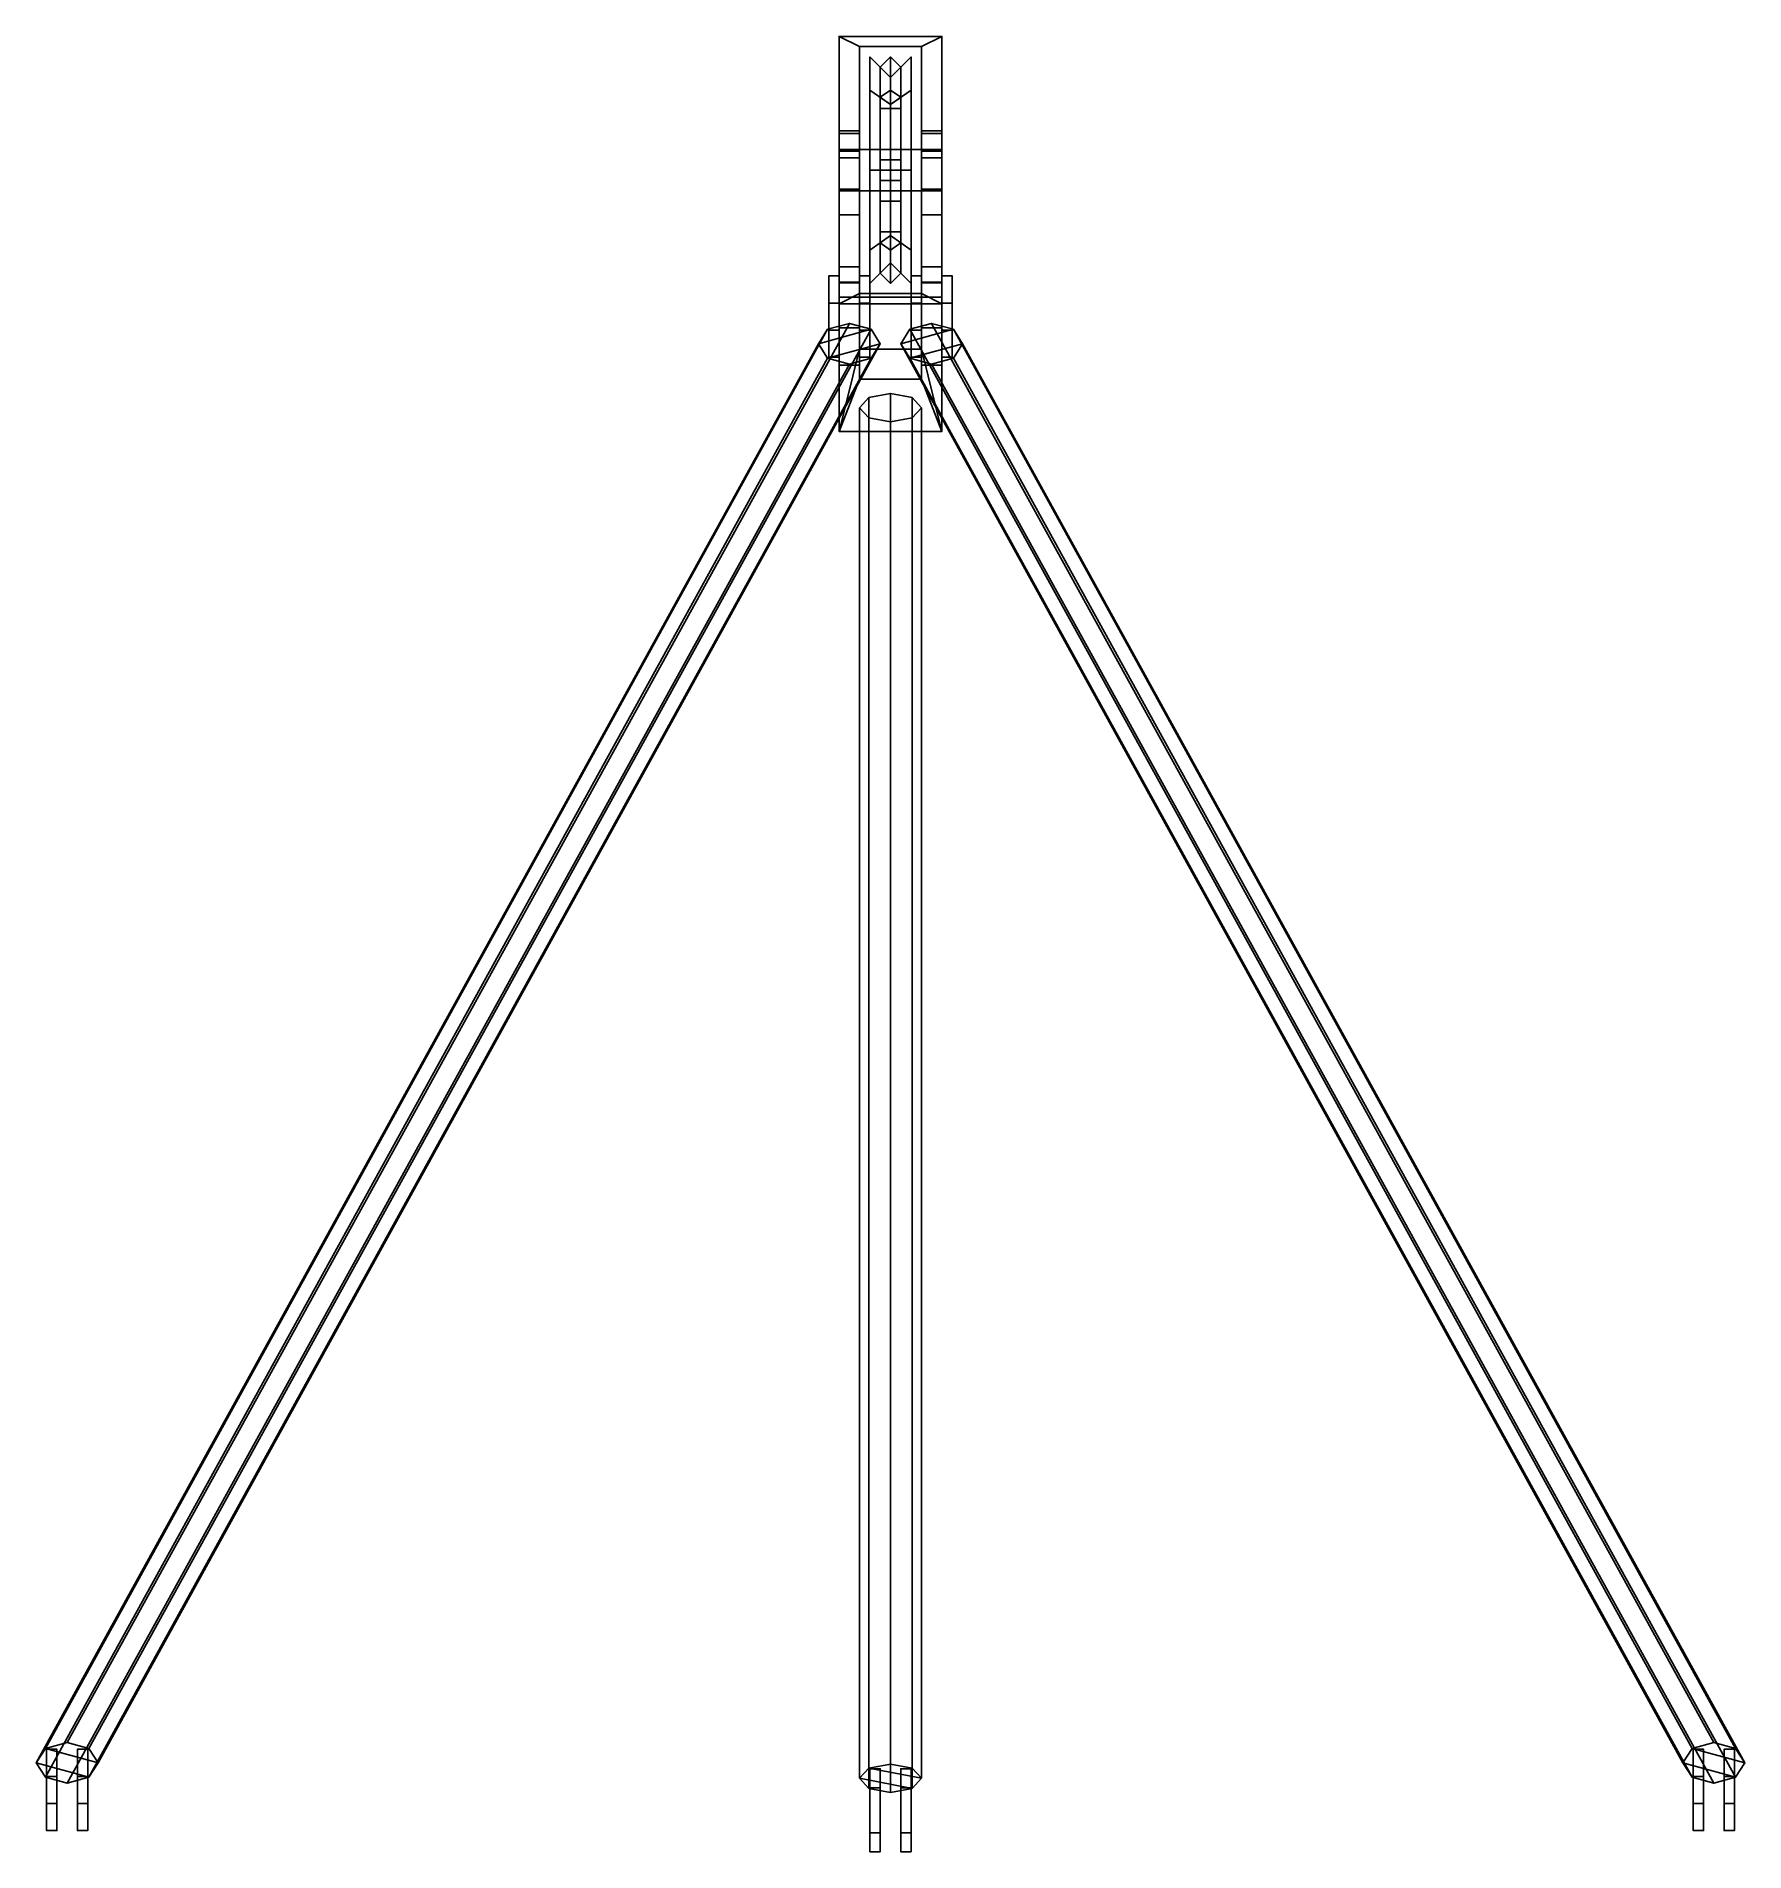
# Model space of a CAD drawing. Extents: x -0.83 to 0.83, y 1.51 to 3.28.
import ezdxf

# ---------------------------------------------------------------- set-up
doc = ezdxf.new("R2010")
doc.units = 0
doc.layers.add('CRANE', color=3, linetype='CONTINUOUS')

msp = doc.modelspace()

# ---------------------------------------------------------------- linework, layer by layer
at = {"layer": 'CRANE'}
for points in [[(-0.05, 3.2769, 1.853), (-0.05, 3.0169, 1.853), (-0.05, 3.0169, 1.893), (-0.05, 3.2769, 1.893)], [(-0.05, 3.2769, 1.893), (-0.05, 3.0169, 1.893), (-0.03, 3.0269, 1.893), (-0.03, 3.2669, 1.893)], [(0.05, 3.2769, 1.893), (-0.05, 3.2769, 1.893), (-0.03, 3.2669, 1.893), (0.03, 3.2669, 1.893)], [(0.05, 3.2769, 1.853), (-0.05, 3.2769, 1.853), (-0.05, 3.2769, 1.893), (0.05, 3.2769, 1.893)], [(-0.03, 3.0269, 1.853), (-0.03, 3.2669, 1.853), (-0.03, 3.2669, 1.893), (-0.03, 3.0269, 1.893)], [(-0.03, 3.2669, 1.853), (0.03, 3.2669, 1.853), (0.03, 3.2669, 1.893), (-0.03, 3.2669, 1.893)], [(0.05, 3.0169, 1.893), (0.05, 3.2769, 1.893), (0.03, 3.2669, 1.893), (0.03, 3.0269, 1.893)], [(0.03, 3.2669, 1.853), (0.03, 3.0269, 1.853), (0.03, 3.0269, 1.893), (0.03, 3.2669, 1.893)], [(0.05, 3.0169, 1.853), (0.05, 3.2769, 1.853), (0.05, 3.2769, 1.893), (0.05, 3.0169, 1.893)], [(-0.02, 3.2247, 2.3852), (-0.02, 3.1469, 2.353), (-0.02, 3.0692, 2.3852), (-0.02, 3.2569, 2.463)], [(-0.02, 3.2569, 2.463), (-0.02, 3.0692, 2.3852), (-0.02, 3.0369, 2.463), (-0.02, 3.2247, 2.5407)], [(-0.02, 3.2247, 2.3852), (-0.02, 3.2569, 2.463), (0, 3.2369, 2.463), (0, 3.2106, 2.3993)], [(-0.02, 3.2569, 2.463), (-0.02, 3.2247, 2.5407), (0, 3.2106, 2.5266), (0, 3.2369, 2.463)], [(-0.02, 3.2569, 1.873), (-0.02, 3.0692, 1.7952), (-0.02, 3.0369, 1.873), (-0.02, 3.2247, 1.9507)], [(-0.02, 3.2569, 1.873), (-0.02, 3.2247, 1.9507), (0, 3.2106, 1.9366), (0, 3.2369, 1.873)], [(-0.02, 3.2247, 1.7952), (-0.02, 3.1469, 1.763), (-0.02, 3.0692, 1.7952), (-0.02, 3.2569, 1.873)], [(-0.02, 3.2247, 1.7952), (-0.02, 3.2569, 1.873), (0, 3.2369, 1.873), (0, 3.2106, 1.8093)], [(0, 3.2247, 1.7952), (-0.01, 3.2177, 1.8023), (-0.01, 3.2469, 1.873), (0, 3.2569, 1.873)], [(0, 3.2569, 2.463), (-0.01, 3.2469, 2.463), (-0.01, 3.2177, 2.5337), (0, 3.2247, 2.5407)], [(0, 3.2569, 1.873), (-0.01, 3.2469, 1.873), (-0.01, 3.2469, 2.463), (0, 3.2569, 2.463)], [(-0.01, 3.2177, 1.8023), (0, 3.2106, 1.8093), (0, 3.2369, 1.873), (-0.01, 3.2469, 1.873)], [(-0.01, 3.2469, 2.463), (0, 3.2369, 2.463), (0, 3.2106, 2.5266), (-0.01, 3.2177, 2.5337)], [(-0.01, 3.2469, 1.873), (0, 3.2369, 1.873), (0, 3.2369, 2.463), (-0.01, 3.2469, 2.463)], [(0.02, 3.2247, 2.5407), (0.02, 3.2569, 2.463), (0, 3.2369, 2.463), (0, 3.2106, 2.5266)], [(0.02, 3.2569, 2.463), (0.02, 3.2247, 2.3852), (0, 3.2106, 2.3993), (0, 3.2369, 2.463)], [(0.02, 3.2247, 1.9507), (0.02, 3.2569, 1.873), (0, 3.2369, 1.873), (0, 3.2106, 1.9366)], [(0.02, 3.2569, 1.873), (0.02, 3.2247, 1.7952), (0, 3.2106, 1.8093), (0, 3.2369, 1.873)], [(0.01, 3.2177, 1.8023), (0, 3.2247, 1.7952), (0, 3.2569, 1.873), (0.01, 3.2469, 1.873)], [(0.01, 3.2469, 2.463), (0, 3.2569, 2.463), (0, 3.2247, 2.5407), (0.01, 3.2177, 2.5337)], [(0.01, 3.2469, 1.873), (0, 3.2569, 1.873), (0, 3.2569, 2.463), (0.01, 3.2469, 2.463)], [(0, 3.2106, 1.8093), (0.01, 3.2177, 1.8023), (0.01, 3.2469, 1.873), (0, 3.2369, 1.873)], [(0, 3.2369, 2.463), (0.01, 3.2469, 2.463), (0.01, 3.2177, 2.5337), (0, 3.2106, 2.5266)], [(0, 3.2369, 1.873), (0.01, 3.2469, 1.873), (0.01, 3.2469, 2.463), (0, 3.2369, 2.463)], [(0.02, 3.0692, 2.5407), (0.02, 3.2569, 2.463), (0.02, 3.2247, 2.5407), (0.02, 3.1469, 2.573)], [(0.02, 3.0369, 2.463), (0.02, 3.2247, 2.3852), (0.02, 3.2569, 2.463), (0.02, 3.0692, 2.5407)], [(0.02, 3.0692, 1.9507), (0.02, 3.2569, 1.873), (0.02, 3.2247, 1.9507), (0.02, 3.1469, 1.983)], [(0.02, 3.0369, 1.873), (0.02, 3.2247, 1.7952), (0.02, 3.2569, 1.873), (0.02, 3.0692, 1.9507)], [(-0.02, 3.2247, 2.5407), (-0.02, 3.0369, 2.463), (-0.02, 3.0692, 2.5407), (-0.02, 3.1469, 2.573)], [(-0.02, 3.2247, 2.5407), (-0.02, 3.1469, 2.573), (0, 3.1469, 2.553), (0, 3.2106, 2.5266)], [(-0.02, 3.1469, 2.353), (-0.02, 3.2247, 2.3852), (0, 3.2106, 2.3993), (0, 3.1469, 2.373)], [(-0.02, 3.2247, 1.9507), (-0.02, 3.0369, 1.873), (-0.02, 3.0692, 1.9507), (-0.02, 3.1469, 1.983)], [(-0.02, 3.2247, 1.9507), (-0.02, 3.1469, 1.983), (0, 3.1469, 1.963), (0, 3.2106, 1.9366)], [(-0.02, 3.1469, 1.763), (-0.02, 3.2247, 1.7952), (0, 3.2106, 1.8093), (0, 3.1469, 1.783)], [(0, 3.1469, 1.763), (-0.01, 3.1469, 1.773), (-0.01, 3.2177, 1.8023), (0, 3.2247, 1.7952)], [(0, 3.2247, 2.5407), (-0.01, 3.2177, 2.5337), (-0.01, 3.1469, 2.563), (0, 3.1469, 2.573)], [(-0.01, 3.1469, 1.773), (0, 3.1469, 1.783), (0, 3.2106, 1.8093), (-0.01, 3.2177, 1.8023)], [(-0.01, 3.2177, 2.5337), (0, 3.2106, 2.5266), (0, 3.1469, 2.553), (-0.01, 3.1469, 2.563)], [(0.02, 3.1469, 2.573), (0.02, 3.2247, 2.5407), (0, 3.2106, 2.5266), (0, 3.1469, 2.553)], [(0.02, 3.2247, 2.3852), (0.02, 3.1469, 2.353), (0, 3.1469, 2.373), (0, 3.2106, 2.3993)], [(0.02, 3.1469, 1.983), (0.02, 3.2247, 1.9507), (0, 3.2106, 1.9366), (0, 3.1469, 1.963)], [(0.02, 3.2247, 1.7952), (0.02, 3.1469, 1.763), (0, 3.1469, 1.783), (0, 3.2106, 1.8093)], [(0.01, 3.1469, 1.773), (0, 3.1469, 1.763), (0, 3.2247, 1.7952), (0.01, 3.2177, 1.8023)], [(0.01, 3.2177, 2.5337), (0, 3.2247, 2.5407), (0, 3.1469, 2.573), (0.01, 3.1469, 2.563)], [(0, 3.1469, 1.783), (0.01, 3.1469, 1.773), (0.01, 3.2177, 1.8023), (0, 3.2106, 1.8093)], [(0, 3.2106, 2.5266), (0.01, 3.2177, 2.5337), (0.01, 3.1469, 2.563), (0, 3.1469, 2.553)], [(0.02, 3.0692, 2.3852), (0.02, 3.1469, 2.353), (0.02, 3.2247, 2.3852), (0.02, 3.0369, 2.463)], [(0.02, 3.0692, 1.7952), (0.02, 3.1469, 1.763), (0.02, 3.2247, 1.7952), (0.02, 3.0369, 1.873)], [(-0.01, 3.1469, 1.483), (-0.01, 3.1469, 1.523), (-0.01, 3.2069, 1.553)], [(0.01, 3.1469, 1.523), (0.01, 3.2069, 1.553), (-0.01, 3.2069, 1.553), (-0.01, 3.1469, 1.523)], [(0.01, 3.2069, 1.553), (0.01, 3.1469, 1.483), (-0.01, 3.1469, 1.483), (-0.01, 3.2069, 1.553)], [(0.01, 3.2069, 1.553), (0.01, 3.2069, 1.553), (0.01, 3.1469, 1.523), (0.01, 3.1469, 1.483)], [(-0.03, 3.1825, 2.4814), (-0.03, 3.1851, 2.4509), (-0.05, 3.1851, 2.4509), (-0.05, 3.1825, 2.4814)], [(-0.03, 3.1851, 2.4509), (-0.03, 3.1654, 2.4274), (-0.05, 3.1654, 2.4274), (-0.05, 3.1851, 2.4509)], [(-0.05, 3.1285, 2.4985), (-0.05, 3.159, 2.5011), (-0.05, 3.1851, 2.4509), (-0.05, 3.1654, 2.4274)], [(-0.05, 3.159, 2.5011), (-0.05, 3.1825, 2.4814), (-0.05, 3.1825, 2.4814), (-0.05, 3.1851, 2.4509)], [(-0.03, 3.159, 2.5011), (-0.03, 3.1825, 2.4814), (-0.05, 3.1825, 2.4814), (-0.05, 3.159, 2.5011)], [(-0.03, 3.1851, 2.4509), (-0.03, 3.1825, 2.4814), (-0.03, 3.1825, 2.4814), (-0.03, 3.159, 2.5011)], [(-0.03, 3.1654, 2.4274), (-0.03, 3.1851, 2.4509), (-0.03, 3.159, 2.5011), (-0.03, 3.1285, 2.4985)], [(0.03, 3.159, 2.5011), (0.03, 3.1825, 2.4814), (0.03, 3.1825, 2.4814), (0.03, 3.1851, 2.4509)], [(0.03, 3.1285, 2.4985), (0.03, 3.159, 2.5011), (0.03, 3.1851, 2.4509), (0.03, 3.1654, 2.4274)], [(0.05, 3.1851, 2.4509), (0.05, 3.1654, 2.4274), (0.03, 3.1654, 2.4274), (0.03, 3.1851, 2.4509)], [(0.05, 3.1825, 2.4814), (0.05, 3.1851, 2.4509), (0.03, 3.1851, 2.4509), (0.03, 3.1825, 2.4814)], [(0.05, 3.159, 2.5011), (0.05, 3.1825, 2.4814), (0.03, 3.1825, 2.4814), (0.03, 3.159, 2.5011)], [(0.05, 3.1654, 2.4274), (0.05, 3.1851, 2.4509), (0.05, 3.159, 2.5011), (0.05, 3.1285, 2.4985)], [(0.05, 3.1851, 2.4509), (0.05, 3.1825, 2.4814), (0.05, 3.1825, 2.4814), (0.05, 3.159, 2.5011)], [(-0.03, 3.1669, 1.713), (-0.05, 3.1669, 1.693), (-0.05, 3.1669, 1.853), (-0.03, 3.1669, 1.853)], [(-0.05, 3.1669, 1.693), (-0.05, 3.1269, 1.693), (-0.05, 3.1269, 1.853), (-0.05, 3.1669, 1.853)], [(0.03, 3.1669, 1.713), (0.05, 3.1669, 1.693), (-0.05, 3.1669, 1.693), (-0.03, 3.1669, 1.713)], [(-0.03, 3.1654, 2.4274), (-0.03, 3.1035, 2.3729), (-0.05, 3.1035, 2.3729), (-0.05, 3.1654, 2.4274)], [(-0.05, 3.0529, 2.4705), (-0.05, 3.1285, 2.4985), (-0.05, 3.1654, 2.4274), (-0.05, 3.1035, 2.3729)], [(-0.03, 3.1285, 2.4985), (-0.03, 3.159, 2.5011), (-0.05, 3.159, 2.5011), (-0.05, 3.1285, 2.4985)], [(-0.03, 3.1269, 1.713), (-0.03, 3.1669, 1.713), (-0.03, 3.1669, 1.853), (-0.03, 3.1269, 1.853)], [(0.03, 3.1269, 1.713), (0.03, 3.1669, 1.713), (-0.03, 3.1669, 1.713), (-0.03, 3.1269, 1.713)], [(-0.03, 3.1035, 2.3729), (-0.03, 3.1654, 2.4274), (-0.03, 3.1285, 2.4985), (-0.03, 3.0529, 2.4705)], [(0.01, 3.1669, 1.693), (0.01, 3.1569, 1.643), (-0.01, 3.1569, 1.643), (-0.01, 3.1669, 1.693)], [(-0.01, 3.1669, 1.693), (-0.01, 3.1569, 1.643), (-0.01, 3.1369, 1.643), (-0.01, 3.1269, 1.693)], [(0.01, 3.1269, 1.693), (0.01, 3.1369, 1.643), (0.01, 3.1569, 1.643), (0.01, 3.1669, 1.693)], [(0.03, 3.1669, 1.853), (0.05, 3.1669, 1.853), (0.05, 3.1669, 1.693), (0.03, 3.1669, 1.713)], [(0.03, 3.1269, 1.853), (0.03, 3.1669, 1.853), (0.03, 3.1669, 1.713), (0.03, 3.1269, 1.713)], [(0.03, 3.0529, 2.4705), (0.03, 3.1285, 2.4985), (0.03, 3.1654, 2.4274), (0.03, 3.1035, 2.3729)], [(0.05, 3.1654, 2.4274), (0.05, 3.1035, 2.3729), (0.03, 3.1035, 2.3729), (0.03, 3.1654, 2.4274)], [(0.05, 3.1285, 2.4985), (0.05, 3.159, 2.5011), (0.03, 3.159, 2.5011), (0.03, 3.1285, 2.4985)], [(0.05, 3.1035, 2.3729), (0.05, 3.1654, 2.4274), (0.05, 3.1285, 2.4985), (0.05, 3.0529, 2.4705)], [(-0.02, 3.1469, 2.573), (-0.02, 3.0692, 2.5407), (0, 3.0833, 2.5266), (0, 3.1469, 2.553)], [(-0.02, 3.0692, 2.3852), (-0.02, 3.1469, 2.353), (0, 3.1469, 2.373), (0, 3.0833, 2.3993)], [(-0.02, 3.1469, 1.983), (-0.02, 3.0692, 1.9507), (0, 3.0833, 1.9366), (0, 3.1469, 1.963)], [(-0.02, 3.0692, 1.7952), (-0.02, 3.1469, 1.763), (0, 3.1469, 1.783), (0, 3.0833, 1.8093)], [(-0.01, 3.1569, 1.643), (-0.01, 3.1569, 1.623), (-0.01, 3.1169, 1.603), (-0.01, 3.1369, 1.643)], [(0.01, 3.1569, 1.643), (0.01, 3.1569, 1.623), (-0.01, 3.1569, 1.623), (-0.01, 3.1569, 1.643)], [(0.01, 3.1569, 1.623), (0.01, 3.1169, 1.603), (-0.01, 3.1169, 1.603), (-0.01, 3.1569, 1.623)], [(-0.01, 3.1469, 1.523), (-0.01, 3.1469, 1.483), (-0.01, 3.0869, 1.533), (-0.01, 3.1169, 1.543)], [(0.01, 3.1169, 1.543), (0.01, 3.1469, 1.523), (-0.01, 3.1469, 1.523), (-0.01, 3.1169, 1.543)], [(-0.01, 3.0869, 1.533), (-0.01, 3.1469, 1.483), (0.01, 3.1469, 1.483), (0.01, 3.0869, 1.533)], [(-0.01, 3.0762, 1.8023), (0, 3.0833, 1.8093), (0, 3.1469, 1.783), (-0.01, 3.1469, 1.773)], [(0, 3.0692, 1.7952), (-0.01, 3.0762, 1.8023), (-0.01, 3.1469, 1.773), (0, 3.1469, 1.763)], [(-0.01, 3.1469, 2.563), (0, 3.1469, 2.553), (0, 3.0833, 2.5266), (-0.01, 3.0762, 2.5337)], [(0, 3.1469, 2.573), (-0.01, 3.1469, 2.563), (-0.01, 3.0762, 2.5337), (0, 3.0692, 2.5407)], [(0.02, 3.0692, 2.5407), (0.02, 3.1469, 2.573), (0, 3.1469, 2.553), (0, 3.0833, 2.5266)], [(0.02, 3.1469, 2.353), (0.02, 3.0692, 2.3852), (0, 3.0833, 2.3993), (0, 3.1469, 2.373)], [(0.02, 3.0692, 1.9507), (0.02, 3.1469, 1.983), (0, 3.1469, 1.963), (0, 3.0833, 1.9366)], [(0.02, 3.1469, 1.763), (0.02, 3.0692, 1.7952), (0, 3.0833, 1.8093), (0, 3.1469, 1.783)], [(0, 3.0833, 1.8093), (0.01, 3.0762, 1.8023), (0.01, 3.1469, 1.773), (0, 3.1469, 1.783)], [(0.01, 3.0762, 1.8023), (0, 3.0692, 1.7952), (0, 3.1469, 1.763), (0.01, 3.1469, 1.773)], [(0, 3.1469, 2.553), (0.01, 3.1469, 2.563), (0.01, 3.0762, 2.5337), (0, 3.0833, 2.5266)], [(0.01, 3.1469, 2.563), (0, 3.1469, 2.573), (0, 3.0692, 2.5407), (0.01, 3.0762, 2.5337)], [(0.01, 3.1369, 1.643), (0.01, 3.1169, 1.603), (0.01, 3.1569, 1.623), (0.01, 3.1569, 1.643)], [(0.01, 3.1169, 1.543), (0.01, 3.0869, 1.533), (0.01, 3.1469, 1.483), (0.01, 3.1469, 1.523)], [(-0.03, 3.0529, 2.4705), (-0.03, 3.1285, 2.4985), (-0.05, 3.1285, 2.4985), (-0.05, 3.0529, 2.4705)], [(-0.05, 3.1269, 1.693), (-0.03, 3.1269, 1.713), (-0.03, 3.1269, 1.853), (-0.05, 3.1269, 1.853)], [(0.05, 3.1269, 1.693), (0.03, 3.1269, 1.713), (-0.03, 3.1269, 1.713), (-0.05, 3.1269, 1.693)], [(-0.01, 3.1269, 1.693), (-0.01, 3.1369, 1.643), (0.01, 3.1369, 1.643), (0.01, 3.1269, 1.693)], [(-0.01, 3.1169, 1.603), (-0.01, 3.0869, 1.603), (-0.01, 3.1369, 1.643)], [(-0.01, 3.1369, 1.643), (-0.01, 3.0869, 1.603), (0.01, 3.0869, 1.603), (0.01, 3.1369, 1.643)], [(0.01, 3.1369, 1.643), (0.01, 3.1369, 1.643), (0.01, 3.0869, 1.603), (0.01, 3.1169, 1.603)], [(0.05, 3.0529, 2.4705), (0.05, 3.1285, 2.4985), (0.03, 3.1285, 2.4985), (0.03, 3.0529, 2.4705)], [(0.05, 3.1269, 1.853), (0.03, 3.1269, 1.853), (0.03, 3.1269, 1.713), (0.05, 3.1269, 1.693)], [(-0.01, 3.1169, 1.543), (-0.01, 3.0869, 1.533), (-0.01, 3.0869, 1.603), (-0.01, 3.1169, 1.603)], [(0.01, 3.1169, 1.603), (0.01, 3.1169, 1.543), (-0.01, 3.1169, 1.543), (-0.01, 3.1169, 1.603)], [(0.01, 3.1169, 1.603), (0.01, 3.0869, 1.603), (0.01, 3.0869, 1.533), (0.01, 3.1169, 1.543)], [(-0.05, 3.1035, 2.3729), (-0.05, 3.0236, 2.3315), (-0.05, 2.8931, 2.3877), (-0.05, 3.0529, 2.4705)], [(-0.03, 3.1035, 2.3729), (-0.03, 3.0236, 2.3315), (-0.05, 3.0236, 2.3315), (-0.05, 3.1035, 2.3729)], [(-0.03, 2.973, 2.4291), (-0.03, 3.0236, 2.3315), (-0.03, 3.1035, 2.3729), (-0.03, 3.0529, 2.4705)], [(-0.01, 3.0869, 1.603), (-0.01, 3.0869, 1.533), (0.01, 3.0869, 1.533), (0.01, 3.0869, 1.603)], [(0.05, 3.1035, 2.3729), (0.05, 3.0236, 2.3315), (0.03, 3.0236, 2.3315), (0.03, 3.1035, 2.3729)], [(0.03, 3.1035, 2.3729), (0.03, 3.0236, 2.3315), (0.03, 2.973, 2.4291), (0.03, 3.0529, 2.4705)], [(0.05, 2.8931, 2.3877), (0.05, 3.0236, 2.3315), (0.05, 3.1035, 2.3729), (0.05, 3.0529, 2.4705)], [(-0.02, 3.0369, 2.463), (-0.02, 3.0692, 2.3852), (0, 3.0833, 2.3993), (0, 3.0569, 2.463)], [(-0.02, 3.0692, 2.5407), (-0.02, 3.0369, 2.463), (0, 3.0569, 2.463), (0, 3.0833, 2.5266)], [(-0.02, 3.0692, 1.9507), (-0.02, 3.0369, 1.873), (0, 3.0569, 1.873), (0, 3.0833, 1.9366)], [(-0.02, 3.0369, 1.873), (-0.02, 3.0692, 1.7952), (0, 3.0833, 1.8093), (0, 3.0569, 1.873)], [(-0.01, 3.0469, 1.873), (0, 3.0569, 1.873), (0, 3.0833, 1.8093), (-0.01, 3.0762, 1.8023)], [(-0.01, 3.0762, 2.5337), (0, 3.0833, 2.5266), (0, 3.0569, 2.463), (-0.01, 3.0469, 2.463)], [(0, 3.0369, 1.873), (-0.01, 3.0469, 1.873), (-0.01, 3.0762, 1.8023), (0, 3.0692, 1.7952)], [(0, 3.0692, 2.5407), (-0.01, 3.0762, 2.5337), (-0.01, 3.0469, 2.463), (0, 3.0369, 2.463)], [(0.02, 3.0369, 2.463), (0.02, 3.0692, 2.5407), (0, 3.0833, 2.5266), (0, 3.0569, 2.463)], [(0.02, 3.0692, 2.3852), (0.02, 3.0369, 2.463), (0, 3.0569, 2.463), (0, 3.0833, 2.3993)], [(0.02, 3.0369, 1.873), (0.02, 3.0692, 1.9507), (0, 3.0833, 1.9366), (0, 3.0569, 1.873)], [(0.02, 3.0692, 1.7952), (0.02, 3.0369, 1.873), (0, 3.0569, 1.873), (0, 3.0833, 1.8093)], [(0, 3.0569, 1.873), (0.01, 3.0469, 1.873), (0.01, 3.0762, 1.8023), (0, 3.0833, 1.8093)], [(0, 3.0833, 2.5266), (0.01, 3.0762, 2.5337), (0.01, 3.0469, 2.463), (0, 3.0569, 2.463)], [(0.01, 3.0469, 1.873), (0, 3.0369, 1.873), (0, 3.0692, 1.7952), (0.01, 3.0762, 1.8023)], [(0.01, 3.0762, 2.5337), (0, 3.0692, 2.5407), (0, 3.0369, 2.463), (0.01, 3.0469, 2.463)], [(-0.05, 3.0529, 2.4705), (-0.05, 2.8931, 2.3877), (-0.03, 2.973, 2.4291), (-0.03, 3.0529, 2.4705)], [(0, 3.0569, 1.873), (-0.01, 3.0469, 1.873), (-0.01, 3.0469, 2.463), (0, 3.0569, 2.463)], [(0.01, 3.0469, 1.873), (0, 3.0569, 1.873), (0, 3.0569, 2.463), (0.01, 3.0469, 2.463)], [(0.03, 3.0529, 2.4705), (0.03, 2.973, 2.4291), (0.05, 2.8931, 2.3877), (0.05, 3.0529, 2.4705)], [(-0.06, 2.9915, 2.2108), (-0.06, 3.0441, 2.2569), (-0.05, 3.0441, 2.2569), (-0.05, 2.9915, 2.2108)], [(-0.06, 3.0441, 2.2569), (-0.06, 2.9915, 2.2108), (-0.06, 2.9651, 2.2409), (-0.06, 3.0178, 2.287)], [(-0.06, 3.0441, 2.2569), (-0.06, 3.0178, 2.287), (-0.05, 3.0178, 2.287), (-0.05, 3.0441, 2.2569)], [(-0.05, 2.9915, 2.2108), (-0.05, 3.0441, 2.2569), (-0.05, 3.0178, 2.287), (-0.05, 2.9651, 2.2409)], [(-0.05, 2.9575, 2.2634), (-0.05, 3.0374, 2.3048), (-0.05, 3.0381, 2.2601), (-0.05, 2.9937, 2.2371)], [(-0.03, 2.9937, 2.2371), (-0.05, 2.9937, 2.2371), (-0.05, 3.0381, 2.2601), (-0.03, 3.0381, 2.2601)], [(-0.03, 3.0381, 2.2601), (-0.05, 3.0381, 2.2601), (-0.05, 3.0374, 2.3048), (-0.03, 3.0374, 2.3048)], [(-0.05, 2.8931, 2.3877), (-0.05, 3.0236, 2.3315), (-0.05, 3.0374, 2.3048), (-0.05, 2.9575, 2.2634)], [(-0.05, 3.0236, 2.3315), (-0.03, 3.0236, 2.3315), (-0.03, 3.0374, 2.3048), (-0.05, 3.0374, 2.3048)], [(-0.03, 2.9651, 2.2409), (-0.03, 3.0178, 2.287), (-0.03, 3.0441, 2.2569), (-0.03, 2.9915, 2.2108)], [(-0.02, 3.0178, 2.287), (-0.02, 3.0441, 2.2569), (-0.03, 3.0441, 2.2569), (-0.03, 3.0178, 2.287)], [(-0.02, 3.0441, 2.2569), (-0.02, 2.9915, 2.2108), (-0.03, 2.9915, 2.2108), (-0.03, 3.0441, 2.2569)], [(-0.03, 3.0374, 2.3048), (-0.03, 2.9575, 2.2634), (-0.03, 2.9937, 2.2371), (-0.03, 3.0381, 2.2601)], [(-0.03, 3.0236, 2.3315), (-0.03, 2.9437, 2.29), (-0.03, 2.9575, 2.2634), (-0.03, 3.0374, 2.3048)], [(-0.02, 3.0178, 2.287), (-0.02, 2.9651, 2.2409), (-0.02, 2.9915, 2.2108), (-0.02, 3.0441, 2.2569)], [(-0.01, 3.0469, 1.873), (0, 3.0369, 1.873), (0, 3.0369, 2.463), (-0.01, 3.0469, 2.463)], [(0, 3.0369, 1.873), (0.01, 3.0469, 1.873), (0.01, 3.0469, 2.463), (0, 3.0369, 2.463)], [(0.02, 3.0441, 2.2569), (0.02, 3.0178, 2.287), (0.03, 3.0178, 2.287), (0.03, 3.0441, 2.2569)], [(0.02, 3.0441, 2.2569), (0.02, 2.9915, 2.2108), (0.02, 2.9651, 2.2409), (0.02, 3.0178, 2.287)], [(0.02, 2.9915, 2.2108), (0.02, 3.0441, 2.2569), (0.03, 3.0441, 2.2569), (0.03, 2.9915, 2.2108)], [(0.03, 2.9915, 2.2108), (0.03, 3.0441, 2.2569), (0.03, 3.0178, 2.287), (0.03, 2.9651, 2.2409)], [(0.05, 3.0381, 2.2601), (0.03, 3.0381, 2.2601), (0.03, 3.0374, 2.3048), (0.05, 3.0374, 2.3048)], [(0.05, 2.9937, 2.2371), (0.03, 2.9937, 2.2371), (0.03, 3.0381, 2.2601), (0.05, 3.0381, 2.2601)], [(0.03, 2.9575, 2.2634), (0.03, 3.0374, 2.3048), (0.03, 3.0381, 2.2601), (0.03, 2.9937, 2.2371)], [(0.03, 3.0236, 2.3315), (0.05, 3.0236, 2.3315), (0.05, 3.0374, 2.3048), (0.03, 3.0374, 2.3048)], [(0.03, 2.9437, 2.29), (0.03, 3.0236, 2.3315), (0.03, 3.0374, 2.3048), (0.03, 2.9575, 2.2634)], [(0.06, 3.0441, 2.2569), (0.06, 2.9915, 2.2108), (0.05, 2.9915, 2.2108), (0.05, 3.0441, 2.2569)], [(0.06, 3.0178, 2.287), (0.06, 3.0441, 2.2569), (0.05, 3.0441, 2.2569), (0.05, 3.0178, 2.287)], [(0.05, 2.9651, 2.2409), (0.05, 3.0178, 2.287), (0.05, 3.0441, 2.2569), (0.05, 2.9915, 2.2108)], [(0.05, 3.0374, 2.3048), (0.05, 2.9575, 2.2634), (0.05, 2.9937, 2.2371), (0.05, 3.0381, 2.2601)], [(0.05, 3.0236, 2.3315), (0.05, 2.8931, 2.3877), (0.05, 2.9575, 2.2634), (0.05, 3.0374, 2.3048)], [(0.06, 3.0178, 2.287), (0.06, 2.9651, 2.2409), (0.06, 2.9915, 2.2108), (0.06, 3.0441, 2.2569)], [(-0.06, 3.0178, 2.287), (-0.06, 2.9651, 2.2409), (-0.05, 2.9651, 2.2409), (-0.05, 3.0178, 2.287)], [(-0.05, 3.0169, 1.893), (0.05, 3.0169, 1.893), (0.03, 3.0269, 1.893), (-0.03, 3.0269, 1.893)], [(-0.05, 3.0169, 1.853), (0.05, 3.0169, 1.853), (0.05, 3.0169, 1.893), (-0.05, 3.0169, 1.893)], [(0.03, 3.0269, 1.853), (-0.03, 3.0269, 1.853), (-0.03, 3.0269, 1.893), (0.03, 3.0269, 1.893)], [(0.03, 2.973, 2.4291), (0.03, 3.0236, 2.3315), (-0.03, 3.0236, 2.3315), (-0.03, 2.973, 2.4291)], [(0.03, 3.0236, 2.3315), (0.03, 2.9437, 2.29), (-0.03, 2.9437, 2.29), (-0.03, 3.0236, 2.3315)], [(-0.02, 2.9651, 2.2409), (-0.02, 3.0178, 2.287), (-0.03, 3.0178, 2.287), (-0.03, 2.9651, 2.2409)], [(0.02, 3.0178, 2.287), (0.02, 2.9651, 2.2409), (0.03, 2.9651, 2.2409), (0.03, 3.0178, 2.287)], [(0.06, 2.9651, 2.2409), (0.06, 3.0178, 2.287), (0.05, 3.0178, 2.287), (0.05, 2.9651, 2.2409)], [(-0.07, 2.9783, 2.2258), (-0.0612, 2.9923, 2.2099), (-0.8212, 1.6133, 1.0328), (-0.83, 1.5994, 1.0488)], [(-0.0612, 2.9923, 2.2099), (-0.04, 2.998, 2.2033), (-0.8, 1.6191, 1.0262), (-0.8212, 1.6133, 1.0328)], [(-0.04, 2.998, 2.2033), (-0.0188, 2.9923, 2.2099), (-0.7788, 1.6133, 1.0328), (-0.8, 1.6191, 1.0262)], [(-0.0188, 2.9923, 2.2099), (-0.01, 2.9783, 2.2258), (-0.77, 1.5994, 1.0488), (-0.7788, 1.6133, 1.0328)], [(-0.0188, 2.9923, 2.2099), (-0.04, 2.998, 2.2033), (-0.0612, 2.9923, 2.2099), (-0.07, 2.9783, 2.2258)], [(-0.01, 2.9783, 2.2258), (-0.0188, 2.9923, 2.2099), (-0.07, 2.9783, 2.2258), (-0.0612, 2.9643, 2.2418)], [(-0.03, 2.9575, 2.2634), (-0.05, 2.9575, 2.2634), (-0.05, 2.9937, 2.2371), (-0.03, 2.9937, 2.2371)], [(0.0612, 2.9923, 2.2099), (0.04, 2.998, 2.2033), (0.0188, 2.9923, 2.2099), (0.01, 2.9783, 2.2258)], [(0.01, 2.9783, 2.2258), (0.0188, 2.9923, 2.2099), (0.7788, 1.6133, 1.0328), (0.77, 1.5994, 1.0488)], [(0.07, 2.9783, 2.2258), (0.0612, 2.9923, 2.2099), (0.01, 2.9783, 2.2258), (0.0188, 2.9643, 2.2418)], [(0.0188, 2.9923, 2.2099), (0.04, 2.998, 2.2033), (0.8, 1.6191, 1.0262), (0.7788, 1.6133, 1.0328)], [(0.05, 2.9575, 2.2634), (0.03, 2.9575, 2.2634), (0.03, 2.9937, 2.2371), (0.05, 2.9937, 2.2371)], [(0.04, 2.998, 2.2033), (0.0612, 2.9923, 2.2099), (0.8212, 1.6133, 1.0328), (0.8, 1.6191, 1.0262)], [(0.0612, 2.9923, 2.2099), (0.07, 2.9783, 2.2258), (0.83, 1.5994, 1.0488), (0.8212, 1.6133, 1.0328)], [(-0.0612, 2.9643, 2.2418), (-0.07, 2.9783, 2.2258), (-0.83, 1.5994, 1.0488), (-0.8212, 1.5854, 1.0647)], [(-0.04, 2.9585, 2.2484), (-0.0612, 2.9643, 2.2418), (-0.8212, 1.5854, 1.0647), (-0.8, 1.5796, 1.0713)], [(-0.0188, 2.9643, 2.2418), (-0.04, 2.9585, 2.2484), (-0.8, 1.5796, 1.0713), (-0.7788, 1.5854, 1.0647)], [(-0.01, 2.9783, 2.2258), (-0.0188, 2.9643, 2.2418), (-0.7788, 1.5854, 1.0647), (-0.77, 1.5994, 1.0488)], [(-0.0188, 2.9643, 2.2418), (-0.01, 2.9783, 2.2258), (-0.0612, 2.9643, 2.2418), (-0.04, 2.9585, 2.2484)], [(-0.03, 2.973, 2.4291), (-0.05, 2.8931, 2.3877), (0.05, 2.8931, 2.3877), (0.03, 2.973, 2.4291)], [(0.0188, 2.9643, 2.2418), (0.01, 2.9783, 2.2258), (0.77, 1.5994, 1.0488), (0.7788, 1.5854, 1.0647)], [(0.0612, 2.9643, 2.2418), (0.07, 2.9783, 2.2258), (0.0188, 2.9643, 2.2418), (0.04, 2.9585, 2.2484)], [(0.04, 2.9585, 2.2484), (0.0188, 2.9643, 2.2418), (0.7788, 1.5854, 1.0647), (0.8, 1.5796, 1.0713)], [(0.0612, 2.9643, 2.2418), (0.04, 2.9585, 2.2484), (0.8, 1.5796, 1.0713), (0.8212, 1.5854, 1.0647)], [(0.07, 2.9783, 2.2258), (0.0612, 2.9643, 2.2418), (0.8212, 1.5854, 1.0647), (0.83, 1.5994, 1.0488)], [(-0.03, 2.9437, 2.29), (-0.05, 2.8931, 2.3877), (-0.05, 2.9575, 2.2634), (-0.03, 2.9575, 2.2634)], [(0.05, 2.8931, 2.3877), (0.03, 2.9437, 2.29), (0.03, 2.9575, 2.2634), (0.05, 2.9575, 2.2634)], [(-0.05, 2.8931, 2.3877), (-0.03, 2.9437, 2.29), (0.03, 2.9437, 2.29), (0.05, 2.8931, 2.3877)], [(-0.0212, 2.9259, 2.3245), (0, 2.9299, 2.3167), (0, 1.5982, 1.6264), (-0.0212, 1.5942, 1.6342)], [(0, 2.9299, 2.3167), (0.0212, 2.9259, 2.3245), (0.0212, 1.5942, 1.6342), (0, 1.5982, 1.6264)], [(-0.03, 2.9161, 2.3433), (-0.0212, 2.9259, 2.3245), (-0.0212, 1.5942, 1.6342), (-0.03, 1.5844, 1.653)], [(-0.0212, 2.9064, 2.3621), (-0.03, 2.9161, 2.3433), (-0.03, 1.5844, 1.653), (-0.0212, 1.5746, 1.6718)], [(0.0212, 2.9259, 2.3245), (0.03, 2.9161, 2.3433), (0.03, 1.5844, 1.653), (0.0212, 1.5942, 1.6342)], [(0.03, 2.9161, 2.3433), (0.0212, 2.9064, 2.3621), (0.0212, 1.5746, 1.6718), (0.03, 1.5844, 1.653)], [(0, 2.9023, 2.3699), (-0.0212, 2.9064, 2.3621), (-0.0212, 1.5746, 1.6718), (0, 1.5706, 1.6796)], [(0.0212, 2.9064, 2.3621), (0, 2.9023, 2.3699), (0, 1.5706, 1.6796), (0.0212, 1.5746, 1.6718)], [(-0.77, 1.5994, 1.0488), (-0.7788, 1.5854, 1.0647), (-0.83, 1.5994, 1.0488), (-0.8212, 1.6133, 1.0328)], [(-0.7788, 1.6133, 1.0328), (-0.77, 1.5994, 1.0488), (-0.8212, 1.6133, 1.0328), (-0.8, 1.6191, 1.0262)], [(-0.82, 1.5335, 1.0177), (-0.82, 1.5862, 1.0638), (-0.82, 1.6125, 1.0337), (-0.82, 1.5599, 0.9876)], [(-0.82, 1.5599, 0.9876), (-0.82, 1.6125, 1.0337), (-0.81, 1.6125, 1.0337), (-0.81, 1.5599, 0.9876)], [(-0.81, 1.5862, 1.0638), (-0.81, 1.5335, 1.0177), (-0.81, 1.5599, 0.9876), (-0.81, 1.6125, 1.0337)], [(-0.78, 1.6125, 1.0337), (-0.78, 1.5599, 0.9876), (-0.79, 1.5599, 0.9876), (-0.79, 1.6125, 1.0337)], [(-0.79, 1.6125, 1.0337), (-0.79, 1.5599, 0.9876), (-0.79, 1.5335, 1.0177), (-0.79, 1.5862, 1.0638)], [(-0.78, 1.5599, 0.9876), (-0.78, 1.6125, 1.0337), (-0.78, 1.5862, 1.0638), (-0.78, 1.5335, 1.0177)], [(0.83, 1.5994, 1.0488), (0.8212, 1.5854, 1.0647), (0.77, 1.5994, 1.0488), (0.7788, 1.6133, 1.0328)], [(0.8212, 1.6133, 1.0328), (0.83, 1.5994, 1.0488), (0.7788, 1.6133, 1.0328), (0.8, 1.6191, 1.0262)], [(0.78, 1.5599, 0.9876), (0.78, 1.6125, 1.0337), (0.79, 1.6125, 1.0337), (0.79, 1.5599, 0.9876)], [(0.78, 1.5335, 1.0177), (0.78, 1.5862, 1.0638), (0.78, 1.6125, 1.0337), (0.78, 1.5599, 0.9876)], [(0.79, 1.5862, 1.0638), (0.79, 1.5335, 1.0177), (0.79, 1.5599, 0.9876), (0.79, 1.6125, 1.0337)], [(0.81, 1.6125, 1.0337), (0.81, 1.5599, 0.9876), (0.81, 1.5335, 1.0177), (0.81, 1.5862, 1.0638)], [(0.82, 1.6125, 1.0337), (0.82, 1.5599, 0.9876), (0.81, 1.5599, 0.9876), (0.81, 1.6125, 1.0337)], [(0.82, 1.5599, 0.9876), (0.82, 1.6125, 1.0337), (0.82, 1.5862, 1.0638), (0.82, 1.5335, 1.0177)], [(-0.7788, 1.5854, 1.0647), (-0.8, 1.5796, 1.0713), (-0.8212, 1.5854, 1.0647), (-0.83, 1.5994, 1.0488)], [(0.03, 1.5844, 1.653), (0.0212, 1.5746, 1.6718), (-0.03, 1.5844, 1.653), (-0.0212, 1.5942, 1.6342)], [(0.0212, 1.5942, 1.6342), (0.03, 1.5844, 1.653), (-0.0212, 1.5942, 1.6342), (0, 1.5982, 1.6264)], [(-0.02, 1.5314, 1.603), (-0.02, 1.5936, 1.6353), (-0.01, 1.5936, 1.6353), (-0.01, 1.5314, 1.603)], [(-0.02, 1.513, 1.6386), (-0.02, 1.5752, 1.6708), (-0.02, 1.5936, 1.6353), (-0.02, 1.5314, 1.603)], [(-0.01, 1.5752, 1.6708), (-0.01, 1.513, 1.6386), (-0.01, 1.5314, 1.603), (-0.01, 1.5936, 1.6353)], [(0.01, 1.5936, 1.6353), (0.01, 1.5314, 1.603), (0.01, 1.513, 1.6386), (0.01, 1.5752, 1.6708)], [(0.02, 1.5936, 1.6353), (0.02, 1.5314, 1.603), (0.01, 1.5314, 1.603), (0.01, 1.5936, 1.6353)], [(0.02, 1.5314, 1.603), (0.02, 1.5936, 1.6353), (0.02, 1.5752, 1.6708), (0.02, 1.513, 1.6386)], [(0.8212, 1.5854, 1.0647), (0.8, 1.5796, 1.0713), (0.7788, 1.5854, 1.0647), (0.77, 1.5994, 1.0488)], [(-0.82, 1.5862, 1.0638), (-0.82, 1.5335, 1.0177), (-0.81, 1.5335, 1.0177), (-0.81, 1.5862, 1.0638)], [(-0.78, 1.5335, 1.0177), (-0.78, 1.5862, 1.0638), (-0.79, 1.5862, 1.0638), (-0.79, 1.5335, 1.0177)], [(0.0212, 1.5746, 1.6718), (0, 1.5706, 1.6796), (-0.0212, 1.5746, 1.6718), (-0.03, 1.5844, 1.653)], [(-0.02, 1.5752, 1.6708), (-0.02, 1.513, 1.6386), (-0.01, 1.513, 1.6386), (-0.01, 1.5752, 1.6708)], [(0.02, 1.513, 1.6386), (0.02, 1.5752, 1.6708), (0.01, 1.5752, 1.6708), (0.01, 1.513, 1.6386)], [(0.78, 1.5862, 1.0638), (0.78, 1.5335, 1.0177), (0.79, 1.5335, 1.0177), (0.79, 1.5862, 1.0638)], [(0.82, 1.5335, 1.0177), (0.82, 1.5862, 1.0638), (0.81, 1.5862, 1.0638), (0.81, 1.5335, 1.0177)], [(-0.82, 1.5335, 1.0177), (-0.82, 1.5599, 0.9876), (-0.81, 1.5599, 0.9876), (-0.81, 1.5335, 1.0177)], [(-0.78, 1.5599, 0.9876), (-0.78, 1.5335, 1.0177), (-0.79, 1.5335, 1.0177), (-0.79, 1.5599, 0.9876)], [(0.78, 1.5335, 1.0177), (0.78, 1.5599, 0.9876), (0.79, 1.5599, 0.9876), (0.79, 1.5335, 1.0177)], [(0.82, 1.5599, 0.9876), (0.82, 1.5335, 1.0177), (0.81, 1.5335, 1.0177), (0.81, 1.5599, 0.9876)], [(-0.02, 1.513, 1.6386), (-0.02, 1.5314, 1.603), (-0.01, 1.5314, 1.603), (-0.01, 1.513, 1.6386)], [(0.02, 1.5314, 1.603), (0.02, 1.513, 1.6386), (0.01, 1.513, 1.6386), (0.01, 1.5314, 1.603)]]:
    msp.add_3dface(points, dxfattribs=at)

doc.saveas('drawing.dxf')
